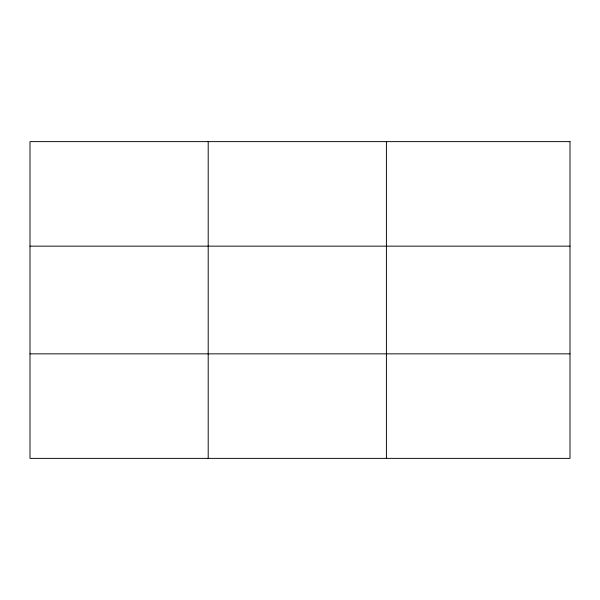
<?xml version="1.0" encoding="UTF-8"?>
<svg xmlns="http://www.w3.org/2000/svg" width="600" height="600" viewBox="0 0 600 600"><rect width="100%" height="100%" fill="white"/><g stroke="black" fill="none" stroke-linecap="round" stroke-linejoin="round"><path stroke-width="0.9" d="M208.2 458.37L208.2 141.63M386.4 458.37L386.4 141.63M30 246.157L570 246.157M30 353.843L570 353.843M570 141.63L570 458.37L30 458.37L30 141.63L570 141.63"/></g></svg>
